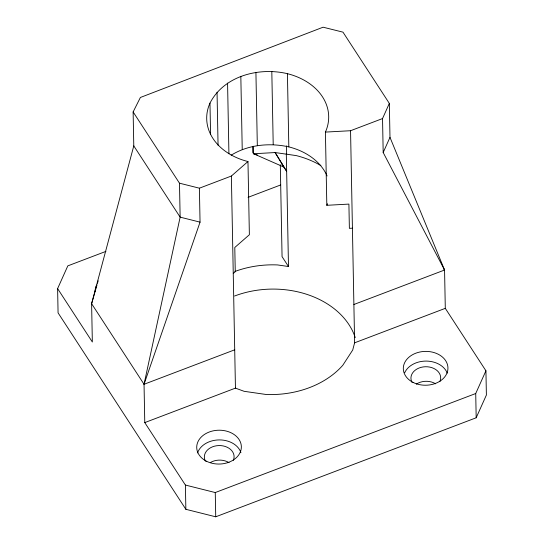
<?xml version="1.0" encoding="UTF-8"?>
<svg xmlns="http://www.w3.org/2000/svg" width="544" height="544" viewBox="0 0 544 544"><rect width="100%" height="100%" fill="white"/><g stroke="black" fill="none" stroke-linecap="round" stroke-linejoin="round"><path stroke-width="0.82" d="M185.864 509.306L185.395 485.051L144.772 422.6L144.038 384.282L180.139 217.144L179.486 183.192L133.13 111.935L140.386 97.471L323.102 27.2L342.978 32.15L389.334 103.408L389.987 137.36L444.564 270.028L445.298 308.346L485.928 370.797L486.39 395.046L476.184 417.778L215.73 516.8L185.864 509.306L58.072 312.854L57.61 288.606L67.816 265.873L105.93 251.382M389.334 103.408L382.534 118.565L350.554 130.723L354.62 342.815L352.716 350.016L342.802 365.269A85.558 64.858 -1.1 0 1 266.002 394.468L244.106 391.306L235.45 388.124L144.772 422.6M133.13 111.935L133.783 145.887L91.61 303.688L92.344 342.006L57.61 288.606M96.995 284.906L91.61 303.688L144.038 384.282L234.716 349.806M97.464 283.274L98.172 280.826M144.038 384.282L200.049 222.142L199.396 188.19L231.377 176.032L247.969 161.534A61.003 46.247 -1.1 0 1 209.97 103.122C224.04 75.704 259.128 66.987 287.422 73.678A61.003 46.247 -1.1 0 1 325.414 132.09L326.822 205.299L348.908 204.095L349.377 228.351L352.424 228.181M353.886 304.497L444.564 270.028L383.187 152.517L389.987 137.36M476.184 417.778L475.721 393.523L485.928 370.797M233.247 273.489L235.26 271.735L234.79 247.486L249.376 234.743L247.969 161.534M231.186 155.176C248.295 144.656 269.436 142.61 288.823 146.887A61.003 46.247 -1.1 0 1 327.073 175.95M248.071 197.343L280.629 184.967M354.62 342.815L445.298 308.346M185.395 485.051L215.261 492.551L475.721 393.523M252.634 146.588L252.749 152.442L253.62 153.762L275.135 152.551L296.269 155.604A82.579 62.608 -1.1 0 1 320.872 165.594M325.414 132.09L350.554 130.723M286.314 153.571L288.483 266.512L277.535 264.935A85.558 64.858 -1.1 0 0 234.852 271.483M179.486 183.192L199.396 188.19M200.049 222.142L180.139 217.144L133.783 145.887M253.477 146.241L253.62 153.762L257.557 155.06M253.62 153.762L283.907 167.083L286.654 171.326L275.135 152.551L283.907 167.083M443.646 268.614L444.564 270.028M288.483 266.512L282.064 256.646L280.303 164.784M281.622 163.554L283.451 166.376M382.534 118.565L383.187 152.517M287.422 73.678L288.823 146.887M286.484 145.853L286.647 154.217M271.81 71.42L273.21 144.636M255.918 72.318L257.319 145.527M240.829 76.296L242.23 149.512M231.377 176.032L235.45 388.124M227.569 83.096L228.922 153.782M217.042 92.242L218.062 145.255M209.97 103.122L210.569 134.252M215.261 492.551L215.73 516.8M416.31 384.146A14.878 11.281 -1.1 0 1 435.628 383.826M412.06 382.425A14.878 11.281 -1.1 0 1 425.354 366.738A14.878 11.281 -1.1 0 1 439.892 381.541M234.552 296.024A85.558 64.858 -1.1 0 1 355.246 337.606M210.317 462.59A14.878 11.281 -1.1 0 1 229.038 462.645M327.474 203.769A61.003 46.247 -1.1 0 1 326.822 205.299M205.469 461.244A14.878 11.281 -1.1 0 1 218.77 445.563A14.878 11.281 -1.1 0 1 233.301 460.367M197.56 452.948A22.318 16.918 -1.1 0 1 219.28 439.912A22.318 16.918 -1.1 0 1 240.917 452.669M95.152 291.496A22.318 16.918 -1.1 0 1 96.349 285.682M404.695 372.715A22.318 16.918 -1.1 0 1 426.346 361.087A22.318 16.918 -1.1 0 1 447.256 373.136M413.195 382.466A22.318 16.918 -1.1 0 0 447.896 369.267A22.318 16.918 -1.1 0 0 415.8 353.199A22.318 16.918 -1.1 0 0 413.195 382.466M206.604 461.285A22.318 16.918 -1.1 0 0 241.305 448.093A22.318 16.918 -1.1 0 0 209.209 432.018A22.318 16.918 -1.1 0 0 206.604 461.285"/></g></svg>
